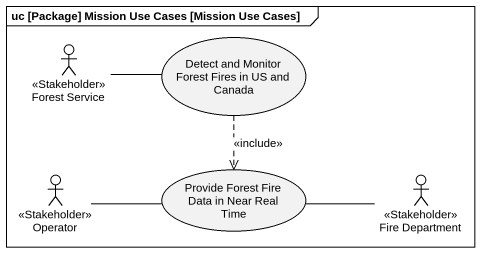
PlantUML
@startuml
mainframe uc [Package] Mission Use Cases [Mission Use Cases]
actor "Forest Service" as Forest_Service <<Stakeholder>>
usecase "Detect and Monitor Forest Fires in US and Canada" as Detect_and_Monitor_Forest
actor Operator <<Stakeholder>>
usecase "Provide Forest Fire Data in Near Real Time" as Provide_Forest_Fire_Data_in
actor "Fire Department" as Fire_Department <<Stakeholder>>
Forest_Service -right- Detect_and_Monitor_Forest
Detect_and_Monitor_Forest ..> Provide_Forest_Fire_Data_in : <<include>>
Operator -right- Provide_Forest_Fire_Data_in
Provide_Forest_Fire_Data_in -right- Fire_Department
@enduml
